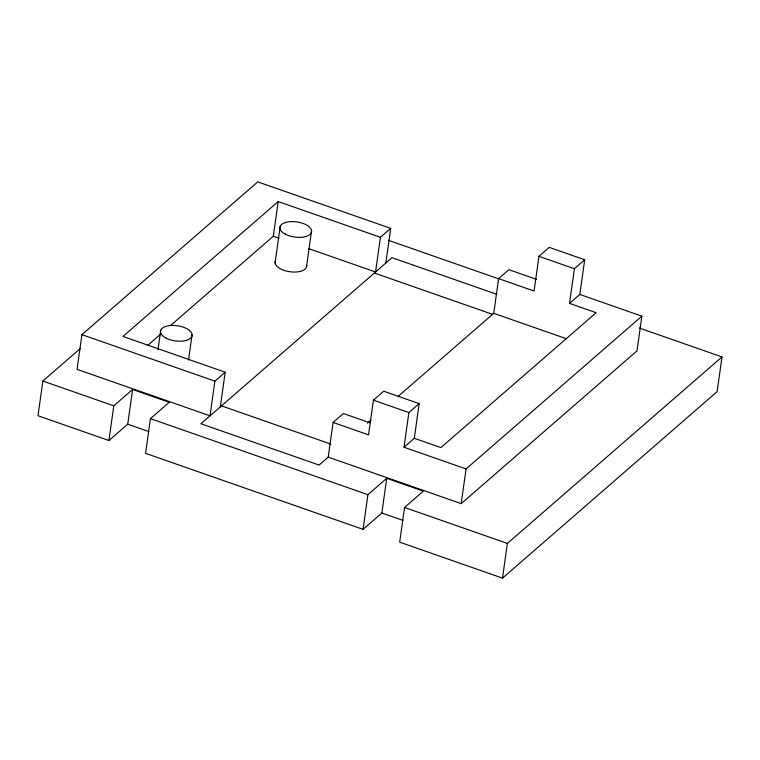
<?xml version="1.0" encoding="UTF-8"?>
<svg xmlns="http://www.w3.org/2000/svg" width="760" height="760" viewBox="0 0 760 760"><rect width="100%" height="100%" fill="white"/><g stroke="black" fill="none" stroke-linecap="round" stroke-linejoin="round"><path stroke-width="1.14" d="M80.436 348.403L42.873 381.045L38 415.739L108.918 440.524L127.737 424.175L132.611 389.481L169.252 402.296L150.432 418.646L145.559 453.34L363.042 529.369L381.852 513.019L386.726 478.325L423.367 491.131L404.558 507.481L399.684 542.174L502.512 578.122L717.126 391.628L722 356.934L639.293 328.016M81.928 334.656L77.054 369.341L210.026 415.834L214.899 381.14L225.188 372.2L122.949 336.452L278.179 201.561L380.418 237.3L390.706 228.361L257.735 181.877L81.928 334.656L214.899 381.14M108.918 440.524L113.791 405.83L132.611 389.481M157.994 349.771L160.759 330.115M188.518 359.983L192.1 334.542M220.314 406.885L225.188 372.2M170.706 325.403L273.305 236.255L278.179 201.561M275.072 262.96L280.24 226.29M306.413 267.387L311.572 230.717M496.822 294.329L392.008 257.688L200.906 423.748L319.105 465.072L328.216 457.149L333.099 422.455L343.387 413.516L369.977 422.816M380.418 237.3L375.544 271.995L308.864 248.691M385.833 263.055L390.706 228.361M414.305 438.311L440.895 447.602L596.125 312.712L569.534 303.411L579.823 294.471L641.877 316.169L466.07 468.939L404.016 447.25L414.305 438.311L419.178 403.617L383.724 391.219L373.426 400.159L368.552 434.853L333.099 422.455M363.042 529.369L367.916 494.675L386.726 478.325M404.016 447.25L408.889 412.556L419.178 403.617M328.216 457.149L461.187 503.633L466.07 468.939M397.793 396.691L493.734 313.32L498.617 278.625L508.906 269.686L536.607 279.366M579.823 294.471L584.697 259.777L549.242 247.38L538.944 256.329L534.071 291.023L498.617 278.625M502.512 578.122L507.385 543.428L722 356.934M569.534 303.411L574.408 268.726L584.697 259.777M641.877 316.169L636.994 350.863L461.187 503.633M147.516 345.562L160.892 333.934M367.403 423.101L370.975 419.995M538.944 256.329L574.408 268.726M388.588 240.369L498.417 278.768M273.305 236.255L278.863 238.193M493.734 313.32L566.589 338.789M374.366 273.02L492.565 314.336M373.426 400.159L408.889 412.556M221.493 405.868L330.762 444.068M42.873 381.045L113.791 405.83M150.432 418.646L367.916 494.675M404.558 507.481L507.385 543.428M127.737 424.175L148.827 431.556M381.852 513.019L402.952 520.391M306.698 265.411A15.96 7.638 8 0 1 289.798 271.748A15.96 7.638 8 0 1 275.358 260.984M165.794 337.953A15.96 7.638 8 0 0 191.814 336.519A15.96 7.638 8 0 0 171.247 325.479A15.96 7.638 8 0 0 165.794 337.953M285.276 234.127A15.96 7.638 8 0 0 311.286 232.693A15.96 7.638 8 0 0 290.719 221.644A15.96 7.638 8 0 0 285.276 234.127"/></g></svg>
